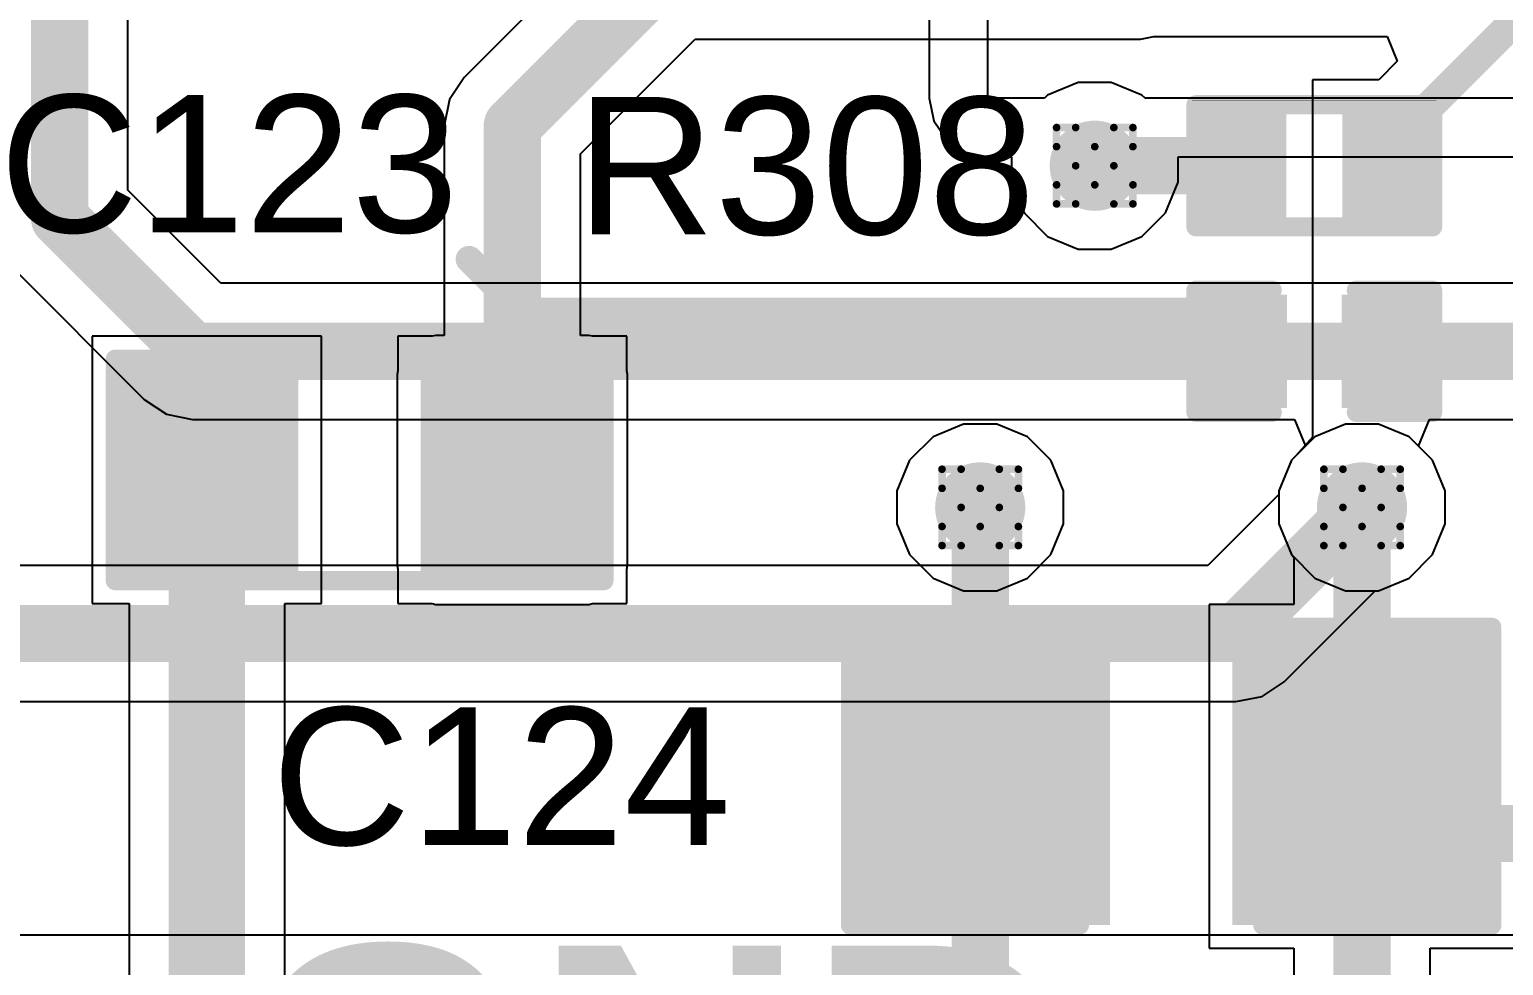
# Model space of a CAD drawing. Header units: inches. Extents: x -11 to 5379, y 0 to 5429.
# Drawn here: x 300.35 to 310.16, y 15.5 to 21.72 of the extents above; entities that cross this region are included whole.
import ezdxf

# ---------------------------------------------------------------- set-up
doc = ezdxf.new("R2010")
doc.units = ezdxf.units.IN
for name, color, linetype in [('Bottom Layer', 5, 'Continuous'), ('Drill Drawing', 1, 'Continuous'), ('GND', 16, 'Continuous'), ('PWR', 76, 'Continuous'), ('Top Layer', 1, 'Continuous'), ('Top Overlay', 2, 'Continuous'), ('Top Paste', 8, 'Continuous'), ('Top Solder', 216, 'Continuous'), ('Via Holes', 16, 'Continuous')]:
    doc.layers.add(name, color=color, linetype=linetype)
doc.styles.add('Arial', font='', dxfattribs={"height": 0.2})
doc.styles.add('Arial_Bold', font='', dxfattribs={"height": 0.2})
doc.styles.get('Arial').set_extended_font_data('Arial')
doc.styles.get('Arial_Bold').set_extended_font_data('Arial', bold=True)

# ---------------------------------------------------------------- blocks, each defined once
blk = doc.blocks.new('R___0402_211')
at = {"layer": 'Top Layer'}
for points in [[(-0.6985, -0.3175), (-0.6985, 0.3175), (-0.2413, 0.3175), (-0.2413, -0.3175)], [(0.2413, -0.3175), (0.2413, 0.3175), (0.6985, 0.3175), (0.6985, -0.3175)]]:
    blk.add_hatch(color=1, dxfattribs=at).paths.add_polyline_path(points)
at = {"layer": 'Top Paste'}
for points in [[(-0.6985, -0.3175), (-0.6985, 0.3175), (-0.2413, 0.3175), (-0.2413, -0.3175)], [(0.2413, -0.3175), (0.2413, 0.3175), (0.6985, 0.3175), (0.6985, -0.3175)]]:
    blk.add_hatch(color=8, dxfattribs=at).paths.add_polyline_path(points)
at = {"layer": 'Top Solder'}
for points in [[(-0.7535, -0.3725), (-0.7535, 0.3725), (-0.1863, 0.3725), (-0.1863, -0.3725)], [(0.1863, -0.3725), (0.1863, 0.3725), (0.7535, 0.3725), (0.7535, -0.3725)]]:
    blk.add_hatch(color=216, dxfattribs=at).paths.add_polyline_path(points)
at = {"layer": 'Top Overlay'}
for points in [[(-0.7874, 0.4064, 0.127, 0.127, 0), (-0.7874, -0.4064, 0.127, 0.127, 0)], [(0.7874, 0.4064, 0.127, 0.127, 0), (-0.7874, 0.4064, 0.127, 0.127, 0)], [(0.7874, 0.4064, 0.127, 0.127, 0), (0.7874, -0.4064, 0.127, 0.127, 0)], [(0.7874, -0.4064, 0.127, 0.127, 0), (-0.7874, -0.4064, 0.127, 0.127, 0)], [(0.8128, -0.4318, 0.00323, 0.00323, 0), (-0.8128, -0.4318, 0.00323, 0.00323, 0)]]:
    blk.add_lwpolyline(points, format="xyseb", dxfattribs=at)
for points in [[(-0.8191, 0.4064, 0.0635, 0.0635, 1), (-0.7556, 0.4064, 0.0635, 0.0635, 1)], [(-0.8191, 0.4064, 0.0635, 0.0635, 1), (-0.7556, 0.4064, 0.0635, 0.0635, 1)], [(0.7556, 0.4064, 0.0635, 0.0635, 1), (0.8191, 0.4064, 0.0635, 0.0635, 1)], [(0.7556, 0.4064, 0.0635, 0.0635, 1), (0.8191, 0.4064, 0.0635, 0.0635, 1)], [(-0.8191, -0.4064, 0.0635, 0.0635, 1), (-0.7556, -0.4064, 0.0635, 0.0635, 1)], [(-0.8191, -0.4064, 0.0635, 0.0635, 1), (-0.7556, -0.4064, 0.0635, 0.0635, 1)], [(0.7556, -0.4064, 0.0635, 0.0635, 1), (0.8191, -0.4064, 0.0635, 0.0635, 1)], [(0.7556, -0.4064, 0.0635, 0.0635, 1), (0.8191, -0.4064, 0.0635, 0.0635, 1)], [(-0.8136, -0.4318, 0.00161, 0.00161, 1), (-0.812, -0.4318, 0.00161, 0.00161, 1)], [(0.812, -0.4318, 0.00161, 0.00161, 1), (0.8136, -0.4318, 0.00161, 0.00161, 1)]]:
    blk.add_lwpolyline(points, format="xyseb", close=True, dxfattribs=at)
blk = doc.blocks.new('R___0805_218')
at = {"layer": 'Top Layer'}
for points in [[(-1.524, 0.635), (-0.508, 0.635), (-0.508, -0.635), (-1.524, -0.635)], [(0.508, 0.635), (1.524, 0.635), (1.524, -0.635), (0.508, -0.635)]]:
    blk.add_hatch(color=1, dxfattribs=at).paths.add_polyline_path(points)
at = {"layer": 'Top Paste'}
for points in [[(-1.524, 0.635), (-0.508, 0.635), (-0.508, -0.635), (-1.524, -0.635)], [(0.508, 0.635), (1.524, 0.635), (1.524, -0.635), (0.508, -0.635)]]:
    blk.add_hatch(color=8, dxfattribs=at).paths.add_polyline_path(points)
at = {"layer": 'Top Solder'}
for points in [[(-1.6256, 0.7366), (-0.4064, 0.7366), (-0.4064, -0.7366), (-1.6256, -0.7366)], [(0.4064, 0.7366), (1.6256, 0.7366), (1.6256, -0.7366), (0.4064, -0.7366)]]:
    blk.add_hatch(color=216, dxfattribs=at).paths.add_polyline_path(points)
at = {"layer": 'Top Overlay'}
for points in [[(1.6256, 0.7366, 0.127, 0.127, 0), (-1.6256, 0.7366, 0.127, 0.127, 0)], [(-1.6256, 0.7366, 0.127, 0.127, 0), (-1.6256, -0.7366, 0.127, 0.127, 0)], [(1.6256, 0.7366, 0.127, 0.127, 0), (1.6256, -0.7366, 0.127, 0.127, 0)], [(1.6256, -0.7366, 0.127, 0.127, 0), (-1.6256, -0.7366, 0.127, 0.127, 0)]]:
    blk.add_lwpolyline(points, format="xyseb", dxfattribs=at)
for points in [[(-1.65735, 0.7366, 0.0635, 0.0635, 1), (-1.59385, 0.7366, 0.0635, 0.0635, 1)], [(-1.65735, 0.7366, 0.0635, 0.0635, 1), (-1.59385, 0.7366, 0.0635, 0.0635, 1)], [(1.59385, 0.7366, 0.0635, 0.0635, 1), (1.65735, 0.7366, 0.0635, 0.0635, 1)], [(1.59385, 0.7366, 0.0635, 0.0635, 1), (1.65735, 0.7366, 0.0635, 0.0635, 1)], [(-1.65735, -0.7366, 0.0635, 0.0635, 1), (-1.59385, -0.7366, 0.0635, 0.0635, 1)], [(-1.65735, -0.7366, 0.0635, 0.0635, 1), (-1.59385, -0.7366, 0.0635, 0.0635, 1)], [(1.59385, -0.7366, 0.0635, 0.0635, 1), (1.65735, -0.7366, 0.0635, 0.0635, 1)], [(1.59385, -0.7366, 0.0635, 0.0635, 1), (1.65735, -0.7366, 0.0635, 0.0635, 1)]]:
    blk.add_lwpolyline(points, format="xyseb", close=True, dxfattribs=at)
blk = doc.blocks.new('C___1206_611')
at = {"layer": 'Top Layer'}
for points in [[(-2.032, 0.889), (-0.508, 0.889), (-0.508, -0.889), (-2.032, -0.889)], [(0.508, 0.889), (2.032, 0.889), (2.032, -0.889), (0.508, -0.889)]]:
    blk.add_hatch(color=1, dxfattribs=at).paths.add_polyline_path(points)
at = {"layer": 'Top Paste'}
for points in [[(-2.032, 0.889), (-0.508, 0.889), (-0.508, -0.889), (-2.032, -0.889)], [(0.508, 0.889), (2.032, 0.889), (2.032, -0.889), (0.508, -0.889)]]:
    blk.add_hatch(color=8, dxfattribs=at).paths.add_polyline_path(points)
at = {"layer": 'Top Solder'}
for points in [[(-2.1336, 0.9906), (-0.4064, 0.9906), (-0.4064, -0.9906), (-2.1336, -0.9906)], [(0.4064, 0.9906), (2.1336, 0.9906), (2.1336, -0.9906), (0.4064, -0.9906)]]:
    blk.add_hatch(color=216, dxfattribs=at).paths.add_polyline_path(points)
at = {"layer": 'Top Overlay'}
for points in [[(-2.1336, 0.9906, 0.127, 0.127, 0), (-2.1336, -0.9906, 0.127, 0.127, 0)], [(-0.6096, 0.9906, 0.127, 0.127, 0), (-2.1336, 0.9906, 0.127, 0.127, 0)], [(2.1336, 0.9906, 0.127, 0.127, 0), (0.6096, 0.9906, 0.127, 0.127, 0)], [(2.1336, 0.9906, 0.127, 0.127, 0), (2.1336, -0.9906, 0.127, 0.127, 0)], [(-0.6096, -0.9906, 0.127, 0.127, 0), (-2.1336, -0.9906, 0.127, 0.127, 0)], [(2.1336, -0.9906, 0.127, 0.127, 0), (0.6096, -0.9906, 0.127, 0.127, 0)]]:
    blk.add_lwpolyline(points, format="xyseb", dxfattribs=at)
for points in [[(-2.16535, 0.9906, 0.0635, 0.0635, 1), (-2.10185, 0.9906, 0.0635, 0.0635, 1)], [(-2.16535, 0.9906, 0.0635, 0.0635, 1), (-2.10185, 0.9906, 0.0635, 0.0635, 1)], [(-0.64135, 0.9906, 0.0635, 0.0635, 1), (-0.57785, 0.9906, 0.0635, 0.0635, 1)], [(0.57785, 0.9906, 0.0635, 0.0635, 1), (0.64135, 0.9906, 0.0635, 0.0635, 1)], [(2.10185, 0.9906, 0.0635, 0.0635, 1), (2.16535, 0.9906, 0.0635, 0.0635, 1)], [(2.10185, 0.9906, 0.0635, 0.0635, 1), (2.16535, 0.9906, 0.0635, 0.0635, 1)], [(-2.16535, -0.9906, 0.0635, 0.0635, 1), (-2.10185, -0.9906, 0.0635, 0.0635, 1)], [(-2.16535, -0.9906, 0.0635, 0.0635, 1), (-2.10185, -0.9906, 0.0635, 0.0635, 1)], [(-0.64135, -0.9906, 0.0635, 0.0635, 1), (-0.57785, -0.9906, 0.0635, 0.0635, 1)], [(0.57785, -0.9906, 0.0635, 0.0635, 1), (0.64135, -0.9906, 0.0635, 0.0635, 1)], [(2.10185, -0.9906, 0.0635, 0.0635, 1), (2.16535, -0.9906, 0.0635, 0.0635, 1)], [(2.10185, -0.9906, 0.0635, 0.0635, 1), (2.16535, -0.9906, 0.0635, 0.0635, 1)]]:
    blk.add_lwpolyline(points, format="xyseb", close=True, dxfattribs=at)
blk = doc.blocks.new('C___0402_612')
at = {"layer": 'Top Layer'}
for points in [[(-0.6985, -0.3175), (-0.6985, 0.3175), (-0.2413, 0.3175), (-0.2413, -0.3175)], [(0.2413, -0.3175), (0.2413, 0.3175), (0.6985, 0.3175), (0.6985, -0.3175)]]:
    blk.add_hatch(color=1, dxfattribs=at).paths.add_polyline_path(points)
at = {"layer": 'Top Paste'}
for points in [[(-0.6985, -0.3175), (-0.6985, 0.3175), (-0.2413, 0.3175), (-0.2413, -0.3175)], [(0.2413, -0.3175), (0.2413, 0.3175), (0.6985, 0.3175), (0.6985, -0.3175)]]:
    blk.add_hatch(color=8, dxfattribs=at).paths.add_polyline_path(points)
at = {"layer": 'Top Solder'}
for points in [[(-0.7585, -0.3775), (-0.7585, 0.3775), (-0.1813, 0.3775), (-0.1813, -0.3775)], [(0.1813, -0.3775), (0.1813, 0.3775), (0.7585, 0.3775), (0.7585, -0.3775)]]:
    blk.add_hatch(color=216, dxfattribs=at).paths.add_polyline_path(points)
at = {"layer": 'Top Overlay'}
for points in [[(-0.7874, 0.4064, 0.127, 0.127, 0), (-0.7874, -0.4064, 0.127, 0.127, 0)], [(-0.2794, 0.4064, 0.127, 0.127, 0), (-0.7874, 0.4064, 0.127, 0.127, 0)], [(0.7874, 0.4064, 0.127, 0.127, 0), (0.2794, 0.4064, 0.127, 0.127, 0)], [(0.7874, 0.4064, 0.127, 0.127, 0), (0.7874, -0.4064, 0.127, 0.127, 0)], [(-0.2794, -0.4064, 0.127, 0.127, 0), (-0.7874, -0.4064, 0.127, 0.127, 0)], [(0.7874, -0.4064, 0.127, 0.127, 0), (0.2794, -0.4064, 0.127, 0.127, 0)]]:
    blk.add_lwpolyline(points, format="xyseb", dxfattribs=at)
for points in [[(-0.8191, 0.4064, 0.0635, 0.0635, 1), (-0.7556, 0.4064, 0.0635, 0.0635, 1)], [(-0.8191, 0.4064, 0.0635, 0.0635, 1), (-0.7556, 0.4064, 0.0635, 0.0635, 1)], [(-0.3111, 0.4064, 0.0635, 0.0635, 1), (-0.2477, 0.4064, 0.0635, 0.0635, 1)], [(0.2477, 0.4064, 0.0635, 0.0635, 1), (0.3111, 0.4064, 0.0635, 0.0635, 1)], [(0.7556, 0.4064, 0.0635, 0.0635, 1), (0.8191, 0.4064, 0.0635, 0.0635, 1)], [(0.7556, 0.4064, 0.0635, 0.0635, 1), (0.8191, 0.4064, 0.0635, 0.0635, 1)], [(-0.8191, -0.4064, 0.0635, 0.0635, 1), (-0.7556, -0.4064, 0.0635, 0.0635, 1)], [(-0.8191, -0.4064, 0.0635, 0.0635, 1), (-0.7556, -0.4064, 0.0635, 0.0635, 1)], [(-0.3111, -0.4064, 0.0635, 0.0635, 1), (-0.2477, -0.4064, 0.0635, 0.0635, 1)], [(0.2477, -0.4064, 0.0635, 0.0635, 1), (0.3111, -0.4064, 0.0635, 0.0635, 1)], [(0.7556, -0.4064, 0.0635, 0.0635, 1), (0.8191, -0.4064, 0.0635, 0.0635, 1)], [(0.7556, -0.4064, 0.0635, 0.0635, 1), (0.8191, -0.4064, 0.0635, 0.0635, 1)]]:
    blk.add_lwpolyline(points, format="xyseb", close=True, dxfattribs=at)

msp = doc.modelspace()

# ---------------------------------------------------------------- hatches: boundary and pattern name
at = {"layer": 'Bottom Layer'}
h = msp.add_hatch(color=5, dxfattribs=at)
edge = h.paths.add_edge_path()
edge.add_arc((307.4388, 20.8144), 0.3, 0, 360)
h = msp.add_hatch(color=5, dxfattribs=at)
edge = h.paths.add_edge_path()
edge.add_arc((306.6768, 18.542), 0.3, 0, 360)
h = msp.add_hatch(color=5, dxfattribs=at)
edge = h.paths.add_edge_path()
edge.add_arc((309.2168, 18.542), 0.3, 0, 360)
at = {"layer": 'GND'}
h = msp.add_hatch(color=16, dxfattribs=at)
edge = h.paths.add_edge_path()
edge.add_arc((307.4388, 20.8144), 0.3, 0, 360)
h = msp.add_hatch(color=16, dxfattribs=at)
edge = h.paths.add_edge_path()
edge.add_arc((306.6768, 18.542), 0.3, 0, 360)
h = msp.add_hatch(color=16, dxfattribs=at)
edge = h.paths.add_edge_path()
edge.add_arc((309.2168, 18.542), 0.3, 0, 360)
at = {"layer": 'PWR'}
h = msp.add_hatch(color=76, dxfattribs=at)
edge = h.paths.add_edge_path()
edge.add_arc((307.4388, 20.8144), 0.3, 0, 360)
h = msp.add_hatch(color=76, dxfattribs=at)
edge = h.paths.add_edge_path()
edge.add_arc((306.6768, 18.542), 0.3, 0, 360)
h = msp.add_hatch(color=76, dxfattribs=at)
edge = h.paths.add_edge_path()
edge.add_arc((309.2168, 18.542), 0.3, 0, 360)
at = {"layer": 'Top Layer'}
h = msp.add_hatch(color=1, dxfattribs=at)
edge = h.paths.add_edge_path()
edge.add_arc((307.4388, 20.8144), 0.3, 0, 360)
msp.add_hatch(color=1, dxfattribs=at).paths.add_polyline_path([(303.0562, 18.1563), (304.0722, 18.1563), (304.0722, 19.4263), (303.0562, 19.4263)])
h = msp.add_hatch(color=1, dxfattribs=at)
edge = h.paths.add_edge_path()
edge.add_arc((306.6768, 18.542), 0.3, 0, 360)
h = msp.add_hatch(color=1, dxfattribs=at)
edge = h.paths.add_edge_path()
edge.add_arc((309.2168, 18.542), 0.3, 0, 360)
at = {"layer": 'Via Holes'}
h = msp.add_hatch(color=7, dxfattribs=at)
edge = h.paths.add_edge_path()
edge.add_arc((307.4388, 20.8144), 0.15, 0, 360)
h = msp.add_hatch(color=7, dxfattribs=at)
edge = h.paths.add_edge_path()
edge.add_arc((306.6768, 18.542), 0.15, 0, 360)
h = msp.add_hatch(color=7, dxfattribs=at)
edge = h.paths.add_edge_path()
edge.add_arc((309.2168, 18.542), 0.15, 0, 360)

# ---------------------------------------------------------------- linework, layer by layer
at = {"layer": 'Bottom Layer'}
for p, q in [((301.0059, 20.6518), (301.0059, 28.204)), ((301.6241, 20.0336), (301.0059, 20.6518)), ((300.2323, 20.1436), (301.1159, 19.26)), ((314.3082, 20.0336), (301.6241, 20.0336)), ((301.1159, 19.26), (301.2629, 19.1617)), ((301.2629, 19.1617), (301.4364, 19.1272)), ((301.4364, 19.1272), (301.4364, 19.1272)), ((301.4364, 19.1272), (308.7671, 19.1272)), ((308.7671, 19.1272), (308.8407, 18.9494)), ((309.5928, 18.9494), (309.6664, 19.1272)), ((309.6664, 19.1272), (314.3082, 19.1272)), ((308.8407, 18.9494), (308.7471, 18.8558)), ((309.6864, 18.8558), (309.5928, 18.9494)), ((308.7471, 18.8558), (308.6628, 18.6522)), ((309.7708, 18.6522), (309.6864, 18.8558)), ((308.6628, 18.6522), (308.6628, 18.6289)), ((309.7708, 18.4318), (309.7708, 18.6522)), ((308.6628, 18.6289), (308.1905, 18.1567)), ((309.6864, 18.2282), (309.7708, 18.4318)), ((308.1905, 18.1567), (299.9172, 18.1567)), ((309.5306, 18.0723), (309.6864, 18.2282)), ((309.327, 17.988), (309.5306, 18.0723)), ((308.6987, 17.383), (309.3037, 17.988)), ((309.3037, 17.988), (309.327, 17.988)), ((308.5517, 17.2847), (308.6987, 17.383)), ((308.3782, 17.2502), (308.5517, 17.2847)), ((299.7295, 17.2502), (308.3782, 17.2502)), ((328.755, 15.6969), (231.9817, 15.6969))]:
    msp.add_line(p, q, dxfattribs=at)
for points in [[(300.5527, 20.4641, 0.381, 0.381, 0), (300.5527, 28.3917, 0.381, 0.381, 0)], [(300.5527, 20.4641, 0.381, 0.381, 0), (301.4364, 19.5804, 0.381, 0.381, 0)], [(301.4364, 19.5804, 0.381, 0.381, 0), (314.6384, 19.5804, 0.381, 0.381, 0)], [(308.3782, 17.7035, 0.381, 0.381, 0), (309.2168, 18.542, 0.381, 0.381, 0)], [(299.7295, 17.7035, 0.381, 0.381, 0), (308.3782, 17.7035, 0.381, 0.381, 0)]]:
    msp.add_lwpolyline(points, format="xyseb", dxfattribs=at)
for points in [[(300.4575, 20.4641, 0.1905, 0.1905, 1), (300.648, 20.4641, 0.1905, 0.1905, 1)], [(300.4575, 20.4641, 0.1905, 0.1905, 1), (300.648, 20.4641, 0.1905, 0.1905, 1)], [(301.3411, 19.5804, 0.1905, 0.1905, 1), (301.5316, 19.5804, 0.1905, 0.1905, 1)], [(301.3411, 19.5804, 0.1905, 0.1905, 1), (301.5316, 19.5804, 0.1905, 0.1905, 1)], [(309.1215, 18.542, 0.1905, 0.1905, 1), (309.312, 18.542, 0.1905, 0.1905, 1)], [(308.283, 17.7035, 0.1905, 0.1905, 1), (308.4735, 17.7035, 0.1905, 0.1905, 1)], [(308.283, 17.7035, 0.1905, 0.1905, 1), (308.4735, 17.7035, 0.1905, 0.1905, 1)]]:
    msp.add_lwpolyline(points, format="xyseb", close=True, dxfattribs=at)
at = {"layer": 'Drill Drawing'}
for points in [[(307.1848, 20.9414, 0.0508, 0.0508, 0), (307.1848, 21.0684, 0.0508, 0.0508, 0)], [(307.1848, 21.0684, 0.0508, 0.0508, 0), (307.3118, 21.0684, 0.0508, 0.0508, 0)], [(307.3118, 21.0684, 0.0508, 0.0508, 0), (307.4388, 20.9414, 0.0508, 0.0508, 0)], [(307.4388, 20.9414, 0.0508, 0.0508, 0), (307.5658, 21.0684, 0.0508, 0.0508, 0)], [(307.5658, 21.0684, 0.0508, 0.0508, 0), (307.6928, 21.0684, 0.0508, 0.0508, 0)], [(307.6928, 20.9414, 0.0508, 0.0508, 0), (307.6928, 21.0684, 0.0508, 0.0508, 0)], [(307.1848, 20.9414, 0.0508, 0.0508, 0), (307.3118, 20.8144, 0.0508, 0.0508, 0)], [(307.5658, 20.8144, 0.0508, 0.0508, 0), (307.6928, 20.9414, 0.0508, 0.0508, 0)], [(307.1848, 20.6874, 0.0508, 0.0508, 0), (307.3118, 20.8144, 0.0508, 0.0508, 0)], [(307.5658, 20.8144, 0.0508, 0.0508, 0), (307.6928, 20.6874, 0.0508, 0.0508, 0)], [(307.1848, 20.5604, 0.0508, 0.0508, 0), (307.1848, 20.6874, 0.0508, 0.0508, 0)], [(307.3118, 20.5604, 0.0508, 0.0508, 0), (307.4388, 20.6874, 0.0508, 0.0508, 0)], [(307.4388, 20.6874, 0.0508, 0.0508, 0), (307.5658, 20.5604, 0.0508, 0.0508, 0)], [(307.6928, 20.5604, 0.0508, 0.0508, 0), (307.6928, 20.6874, 0.0508, 0.0508, 0)], [(307.1848, 20.5604, 0.0508, 0.0508, 0), (307.3118, 20.5604, 0.0508, 0.0508, 0)], [(307.5658, 20.5604, 0.0508, 0.0508, 0), (307.6928, 20.5604, 0.0508, 0.0508, 0)], [(306.4228, 18.669, 0.0508, 0.0508, 0), (306.4228, 18.796, 0.0508, 0.0508, 0)], [(306.4228, 18.796, 0.0508, 0.0508, 0), (306.5498, 18.796, 0.0508, 0.0508, 0)], [(306.5498, 18.796, 0.0508, 0.0508, 0), (306.6768, 18.669, 0.0508, 0.0508, 0)], [(306.6768, 18.669, 0.0508, 0.0508, 0), (306.8038, 18.796, 0.0508, 0.0508, 0)], [(306.8038, 18.796, 0.0508, 0.0508, 0), (306.9308, 18.796, 0.0508, 0.0508, 0)], [(306.9308, 18.669, 0.0508, 0.0508, 0), (306.9308, 18.796, 0.0508, 0.0508, 0)], [(308.9628, 18.669, 0.0508, 0.0508, 0), (308.9628, 18.796, 0.0508, 0.0508, 0)], [(308.9628, 18.796, 0.0508, 0.0508, 0), (309.0898, 18.796, 0.0508, 0.0508, 0)], [(309.0898, 18.796, 0.0508, 0.0508, 0), (309.2168, 18.669, 0.0508, 0.0508, 0)], [(309.2168, 18.669, 0.0508, 0.0508, 0), (309.3438, 18.796, 0.0508, 0.0508, 0)], [(309.3438, 18.796, 0.0508, 0.0508, 0), (309.4708, 18.796, 0.0508, 0.0508, 0)], [(309.4708, 18.669, 0.0508, 0.0508, 0), (309.4708, 18.796, 0.0508, 0.0508, 0)], [(306.4228, 18.669, 0.0508, 0.0508, 0), (306.5498, 18.542, 0.0508, 0.0508, 0)], [(306.8038, 18.542, 0.0508, 0.0508, 0), (306.9308, 18.669, 0.0508, 0.0508, 0)], [(308.9628, 18.669, 0.0508, 0.0508, 0), (309.0898, 18.542, 0.0508, 0.0508, 0)], [(309.3438, 18.542, 0.0508, 0.0508, 0), (309.4708, 18.669, 0.0508, 0.0508, 0)], [(306.4228, 18.415, 0.0508, 0.0508, 0), (306.5498, 18.542, 0.0508, 0.0508, 0)], [(306.8038, 18.542, 0.0508, 0.0508, 0), (306.9308, 18.415, 0.0508, 0.0508, 0)], [(308.9628, 18.415, 0.0508, 0.0508, 0), (309.0898, 18.542, 0.0508, 0.0508, 0)], [(309.3438, 18.542, 0.0508, 0.0508, 0), (309.4708, 18.415, 0.0508, 0.0508, 0)], [(306.4228, 18.288, 0.0508, 0.0508, 0), (306.4228, 18.415, 0.0508, 0.0508, 0)], [(306.5498, 18.288, 0.0508, 0.0508, 0), (306.6768, 18.415, 0.0508, 0.0508, 0)], [(306.6768, 18.415, 0.0508, 0.0508, 0), (306.8038, 18.288, 0.0508, 0.0508, 0)], [(306.9308, 18.288, 0.0508, 0.0508, 0), (306.9308, 18.415, 0.0508, 0.0508, 0)], [(308.9628, 18.288, 0.0508, 0.0508, 0), (308.9628, 18.415, 0.0508, 0.0508, 0)], [(309.0898, 18.288, 0.0508, 0.0508, 0), (309.2168, 18.415, 0.0508, 0.0508, 0)], [(309.2168, 18.415, 0.0508, 0.0508, 0), (309.3438, 18.288, 0.0508, 0.0508, 0)], [(309.4708, 18.288, 0.0508, 0.0508, 0), (309.4708, 18.415, 0.0508, 0.0508, 0)], [(306.4228, 18.288, 0.0508, 0.0508, 0), (306.5498, 18.288, 0.0508, 0.0508, 0)], [(306.8038, 18.288, 0.0508, 0.0508, 0), (306.9308, 18.288, 0.0508, 0.0508, 0)], [(308.9628, 18.288, 0.0508, 0.0508, 0), (309.0898, 18.288, 0.0508, 0.0508, 0)], [(309.3438, 18.288, 0.0508, 0.0508, 0), (309.4708, 18.288, 0.0508, 0.0508, 0)]]:
    msp.add_lwpolyline(points, format="xyseb", dxfattribs=at)
for points in [[(307.1721, 21.0684, 0.0254, 0.0254, 1), (307.1975, 21.0684, 0.0254, 0.0254, 1)], [(307.1721, 21.0684, 0.0254, 0.0254, 1), (307.1975, 21.0684, 0.0254, 0.0254, 1)], [(307.2991, 21.0684, 0.0254, 0.0254, 1), (307.3245, 21.0684, 0.0254, 0.0254, 1)], [(307.2991, 21.0684, 0.0254, 0.0254, 1), (307.3245, 21.0684, 0.0254, 0.0254, 1)], [(307.5531, 21.0684, 0.0254, 0.0254, 1), (307.5785, 21.0684, 0.0254, 0.0254, 1)], [(307.5531, 21.0684, 0.0254, 0.0254, 1), (307.5785, 21.0684, 0.0254, 0.0254, 1)], [(307.6801, 21.0684, 0.0254, 0.0254, 1), (307.7055, 21.0684, 0.0254, 0.0254, 1)], [(307.6801, 21.0684, 0.0254, 0.0254, 1), (307.7055, 21.0684, 0.0254, 0.0254, 1)], [(307.1721, 20.9414, 0.0254, 0.0254, 1), (307.1975, 20.9414, 0.0254, 0.0254, 1)], [(307.1721, 20.9414, 0.0254, 0.0254, 1), (307.1975, 20.9414, 0.0254, 0.0254, 1)], [(307.4261, 20.9414, 0.0254, 0.0254, 1), (307.4515, 20.9414, 0.0254, 0.0254, 1)], [(307.4261, 20.9414, 0.0254, 0.0254, 1), (307.4515, 20.9414, 0.0254, 0.0254, 1)], [(307.6801, 20.9414, 0.0254, 0.0254, 1), (307.7055, 20.9414, 0.0254, 0.0254, 1)], [(307.6801, 20.9414, 0.0254, 0.0254, 1), (307.7055, 20.9414, 0.0254, 0.0254, 1)], [(307.2991, 20.8144, 0.0254, 0.0254, 1), (307.3245, 20.8144, 0.0254, 0.0254, 1)], [(307.2991, 20.8144, 0.0254, 0.0254, 1), (307.3245, 20.8144, 0.0254, 0.0254, 1)], [(307.5531, 20.8144, 0.0254, 0.0254, 1), (307.5785, 20.8144, 0.0254, 0.0254, 1)], [(307.5531, 20.8144, 0.0254, 0.0254, 1), (307.5785, 20.8144, 0.0254, 0.0254, 1)], [(307.1721, 20.6874, 0.0254, 0.0254, 1), (307.1975, 20.6874, 0.0254, 0.0254, 1)], [(307.1721, 20.6874, 0.0254, 0.0254, 1), (307.1975, 20.6874, 0.0254, 0.0254, 1)], [(307.4261, 20.6874, 0.0254, 0.0254, 1), (307.4515, 20.6874, 0.0254, 0.0254, 1)], [(307.4261, 20.6874, 0.0254, 0.0254, 1), (307.4515, 20.6874, 0.0254, 0.0254, 1)], [(307.6801, 20.6874, 0.0254, 0.0254, 1), (307.7055, 20.6874, 0.0254, 0.0254, 1)], [(307.6801, 20.6874, 0.0254, 0.0254, 1), (307.7055, 20.6874, 0.0254, 0.0254, 1)], [(307.1721, 20.5604, 0.0254, 0.0254, 1), (307.1975, 20.5604, 0.0254, 0.0254, 1)], [(307.1721, 20.5604, 0.0254, 0.0254, 1), (307.1975, 20.5604, 0.0254, 0.0254, 1)], [(307.2991, 20.5604, 0.0254, 0.0254, 1), (307.3245, 20.5604, 0.0254, 0.0254, 1)], [(307.2991, 20.5604, 0.0254, 0.0254, 1), (307.3245, 20.5604, 0.0254, 0.0254, 1)], [(307.5531, 20.5604, 0.0254, 0.0254, 1), (307.5785, 20.5604, 0.0254, 0.0254, 1)], [(307.5531, 20.5604, 0.0254, 0.0254, 1), (307.5785, 20.5604, 0.0254, 0.0254, 1)], [(307.6801, 20.5604, 0.0254, 0.0254, 1), (307.7055, 20.5604, 0.0254, 0.0254, 1)], [(307.6801, 20.5604, 0.0254, 0.0254, 1), (307.7055, 20.5604, 0.0254, 0.0254, 1)], [(306.4101, 18.796, 0.0254, 0.0254, 1), (306.4355, 18.796, 0.0254, 0.0254, 1)], [(306.4101, 18.796, 0.0254, 0.0254, 1), (306.4355, 18.796, 0.0254, 0.0254, 1)], [(306.5371, 18.796, 0.0254, 0.0254, 1), (306.5625, 18.796, 0.0254, 0.0254, 1)], [(306.5371, 18.796, 0.0254, 0.0254, 1), (306.5625, 18.796, 0.0254, 0.0254, 1)], [(306.7911, 18.796, 0.0254, 0.0254, 1), (306.8165, 18.796, 0.0254, 0.0254, 1)], [(306.7911, 18.796, 0.0254, 0.0254, 1), (306.8165, 18.796, 0.0254, 0.0254, 1)], [(306.9181, 18.796, 0.0254, 0.0254, 1), (306.9435, 18.796, 0.0254, 0.0254, 1)], [(306.9181, 18.796, 0.0254, 0.0254, 1), (306.9435, 18.796, 0.0254, 0.0254, 1)], [(308.9501, 18.796, 0.0254, 0.0254, 1), (308.9755, 18.796, 0.0254, 0.0254, 1)], [(308.9501, 18.796, 0.0254, 0.0254, 1), (308.9755, 18.796, 0.0254, 0.0254, 1)], [(309.0771, 18.796, 0.0254, 0.0254, 1), (309.1025, 18.796, 0.0254, 0.0254, 1)], [(309.0771, 18.796, 0.0254, 0.0254, 1), (309.1025, 18.796, 0.0254, 0.0254, 1)], [(309.3311, 18.796, 0.0254, 0.0254, 1), (309.3565, 18.796, 0.0254, 0.0254, 1)], [(309.3311, 18.796, 0.0254, 0.0254, 1), (309.3565, 18.796, 0.0254, 0.0254, 1)], [(309.4581, 18.796, 0.0254, 0.0254, 1), (309.4835, 18.796, 0.0254, 0.0254, 1)], [(309.4581, 18.796, 0.0254, 0.0254, 1), (309.4835, 18.796, 0.0254, 0.0254, 1)], [(306.4101, 18.669, 0.0254, 0.0254, 1), (306.4355, 18.669, 0.0254, 0.0254, 1)], [(306.4101, 18.669, 0.0254, 0.0254, 1), (306.4355, 18.669, 0.0254, 0.0254, 1)], [(306.6641, 18.669, 0.0254, 0.0254, 1), (306.6895, 18.669, 0.0254, 0.0254, 1)], [(306.6641, 18.669, 0.0254, 0.0254, 1), (306.6895, 18.669, 0.0254, 0.0254, 1)], [(306.9181, 18.669, 0.0254, 0.0254, 1), (306.9435, 18.669, 0.0254, 0.0254, 1)], [(306.9181, 18.669, 0.0254, 0.0254, 1), (306.9435, 18.669, 0.0254, 0.0254, 1)], [(308.9501, 18.669, 0.0254, 0.0254, 1), (308.9755, 18.669, 0.0254, 0.0254, 1)], [(308.9501, 18.669, 0.0254, 0.0254, 1), (308.9755, 18.669, 0.0254, 0.0254, 1)], [(309.2041, 18.669, 0.0254, 0.0254, 1), (309.2295, 18.669, 0.0254, 0.0254, 1)], [(309.2041, 18.669, 0.0254, 0.0254, 1), (309.2295, 18.669, 0.0254, 0.0254, 1)], [(309.4581, 18.669, 0.0254, 0.0254, 1), (309.4835, 18.669, 0.0254, 0.0254, 1)], [(309.4581, 18.669, 0.0254, 0.0254, 1), (309.4835, 18.669, 0.0254, 0.0254, 1)], [(306.5371, 18.542, 0.0254, 0.0254, 1), (306.5625, 18.542, 0.0254, 0.0254, 1)], [(306.5371, 18.542, 0.0254, 0.0254, 1), (306.5625, 18.542, 0.0254, 0.0254, 1)], [(306.7911, 18.542, 0.0254, 0.0254, 1), (306.8165, 18.542, 0.0254, 0.0254, 1)], [(306.7911, 18.542, 0.0254, 0.0254, 1), (306.8165, 18.542, 0.0254, 0.0254, 1)], [(309.0771, 18.542, 0.0254, 0.0254, 1), (309.1025, 18.542, 0.0254, 0.0254, 1)], [(309.0771, 18.542, 0.0254, 0.0254, 1), (309.1025, 18.542, 0.0254, 0.0254, 1)], [(309.3311, 18.542, 0.0254, 0.0254, 1), (309.3565, 18.542, 0.0254, 0.0254, 1)], [(309.3311, 18.542, 0.0254, 0.0254, 1), (309.3565, 18.542, 0.0254, 0.0254, 1)], [(306.4101, 18.415, 0.0254, 0.0254, 1), (306.4355, 18.415, 0.0254, 0.0254, 1)], [(306.4101, 18.415, 0.0254, 0.0254, 1), (306.4355, 18.415, 0.0254, 0.0254, 1)], [(306.6641, 18.415, 0.0254, 0.0254, 1), (306.6895, 18.415, 0.0254, 0.0254, 1)], [(306.6641, 18.415, 0.0254, 0.0254, 1), (306.6895, 18.415, 0.0254, 0.0254, 1)], [(306.9181, 18.415, 0.0254, 0.0254, 1), (306.9435, 18.415, 0.0254, 0.0254, 1)], [(306.9181, 18.415, 0.0254, 0.0254, 1), (306.9435, 18.415, 0.0254, 0.0254, 1)], [(308.9501, 18.415, 0.0254, 0.0254, 1), (308.9755, 18.415, 0.0254, 0.0254, 1)], [(308.9501, 18.415, 0.0254, 0.0254, 1), (308.9755, 18.415, 0.0254, 0.0254, 1)], [(309.2041, 18.415, 0.0254, 0.0254, 1), (309.2295, 18.415, 0.0254, 0.0254, 1)], [(309.2041, 18.415, 0.0254, 0.0254, 1), (309.2295, 18.415, 0.0254, 0.0254, 1)], [(309.4581, 18.415, 0.0254, 0.0254, 1), (309.4835, 18.415, 0.0254, 0.0254, 1)], [(309.4581, 18.415, 0.0254, 0.0254, 1), (309.4835, 18.415, 0.0254, 0.0254, 1)], [(306.4101, 18.288, 0.0254, 0.0254, 1), (306.4355, 18.288, 0.0254, 0.0254, 1)], [(306.4101, 18.288, 0.0254, 0.0254, 1), (306.4355, 18.288, 0.0254, 0.0254, 1)], [(306.5371, 18.288, 0.0254, 0.0254, 1), (306.5625, 18.288, 0.0254, 0.0254, 1)], [(306.5371, 18.288, 0.0254, 0.0254, 1), (306.5625, 18.288, 0.0254, 0.0254, 1)], [(306.7911, 18.288, 0.0254, 0.0254, 1), (306.8165, 18.288, 0.0254, 0.0254, 1)], [(306.7911, 18.288, 0.0254, 0.0254, 1), (306.8165, 18.288, 0.0254, 0.0254, 1)], [(306.9181, 18.288, 0.0254, 0.0254, 1), (306.9435, 18.288, 0.0254, 0.0254, 1)], [(306.9181, 18.288, 0.0254, 0.0254, 1), (306.9435, 18.288, 0.0254, 0.0254, 1)], [(308.9501, 18.288, 0.0254, 0.0254, 1), (308.9755, 18.288, 0.0254, 0.0254, 1)], [(308.9501, 18.288, 0.0254, 0.0254, 1), (308.9755, 18.288, 0.0254, 0.0254, 1)], [(309.0771, 18.288, 0.0254, 0.0254, 1), (309.1025, 18.288, 0.0254, 0.0254, 1)], [(309.0771, 18.288, 0.0254, 0.0254, 1), (309.1025, 18.288, 0.0254, 0.0254, 1)], [(309.3311, 18.288, 0.0254, 0.0254, 1), (309.3565, 18.288, 0.0254, 0.0254, 1)], [(309.3311, 18.288, 0.0254, 0.0254, 1), (309.3565, 18.288, 0.0254, 0.0254, 1)], [(309.4581, 18.288, 0.0254, 0.0254, 1), (309.4835, 18.288, 0.0254, 0.0254, 1)], [(309.4581, 18.288, 0.0254, 0.0254, 1), (309.4835, 18.288, 0.0254, 0.0254, 1)]]:
    msp.add_lwpolyline(points, format="xyseb", close=True, dxfattribs=at)
at = {"layer": 'GND'}
for p, q in [((309.1066, 19.096), (308.9029, 19.0117)), ((309.327, 19.096), (309.1066, 19.096)), ((309.5306, 19.0117), (309.327, 19.096)), ((308.9029, 19.0117), (308.7471, 18.8558)), ((309.6864, 18.8558), (309.5306, 19.0117)), ((308.7471, 18.8558), (308.6628, 18.6522)), ((309.7708, 18.6522), (309.6864, 18.8558)), ((308.6628, 18.6522), (308.6628, 18.4318)), ((309.7708, 18.4318), (309.7708, 18.6522)), ((308.6628, 18.4318), (308.7471, 18.2282)), ((309.6864, 18.2282), (309.7708, 18.4318)), ((308.7471, 18.2282), (308.9029, 18.0723)), ((309.5306, 18.0723), (309.6864, 18.2282)), ((308.9029, 18.0723), (309.1066, 17.988)), ((309.327, 17.988), (309.5306, 18.0723)), ((309.1066, 17.988), (309.327, 17.988))]:
    msp.add_line(p, q, dxfattribs=at)
at = {"layer": 'PWR'}
for p, q in [((306.7268, 21.2628), (306.7268, 38.4556)), ((306.3383, 38.0671), (306.3383, 21.2628)), ((307.1249, 21.284), (307.1037, 21.2628)), ((307.3286, 21.3684), (307.1249, 21.284)), ((307.549, 21.3684), (307.3286, 21.3684)), ((307.7526, 21.284), (307.549, 21.3684)), ((307.7738, 21.2628), (307.7526, 21.284)), ((306.3383, 21.2628), (306.3679, 21.1142)), ((307.1037, 21.2628), (306.7268, 21.2628)), ((311.9764, 21.2628), (307.7738, 21.2628)), ((306.3679, 21.1142), (306.4521, 20.9881)), ((306.4521, 20.9881), (306.5781, 20.9039)), ((306.5781, 20.9039), (306.7268, 20.8744)), ((306.7268, 20.8744), (306.8848, 20.8744)), ((306.8848, 20.8744), (306.8848, 20.7042)), ((307.9928, 20.7042), (307.9928, 20.8744)), ((307.9928, 20.8744), (311.7042, 20.8744)), ((306.8848, 20.7042), (306.9691, 20.5006)), ((307.9084, 20.5006), (307.9928, 20.7042)), ((306.9691, 20.5006), (307.1249, 20.3447)), ((307.7526, 20.3447), (307.9084, 20.5006)), ((307.1249, 20.3447), (307.3286, 20.2604)), ((307.549, 20.2604), (307.7526, 20.3447)), ((307.3286, 20.2604), (307.549, 20.2604)), ((306.5666, 19.096), (306.3629, 19.0117)), ((306.787, 19.096), (306.5666, 19.096)), ((306.9906, 19.0117), (306.787, 19.096)), ((309.1066, 19.096), (308.9029, 19.0117)), ((309.327, 19.096), (309.1066, 19.096)), ((309.5306, 19.0117), (309.327, 19.096)), ((306.3629, 19.0117), (306.2071, 18.8558)), ((307.1464, 18.8558), (306.9906, 19.0117)), ((308.9029, 19.0117), (308.7471, 18.8558)), ((309.6864, 18.8558), (309.5306, 19.0117)), ((306.2071, 18.8558), (306.1228, 18.6522)), ((307.2308, 18.6522), (307.1464, 18.8558)), ((308.7471, 18.8558), (308.6628, 18.6522)), ((309.7708, 18.6522), (309.6864, 18.8558)), ((306.1228, 18.6522), (306.1228, 18.4318)), ((307.2308, 18.4318), (307.2308, 18.6522)), ((308.6628, 18.6522), (308.6628, 18.4318)), ((309.7708, 18.4318), (309.7708, 18.6522)), ((306.1228, 18.4318), (306.2071, 18.2282)), ((307.1464, 18.2282), (307.2308, 18.4318)), ((308.6628, 18.4318), (308.7471, 18.2282)), ((309.6864, 18.2282), (309.7708, 18.4318)), ((306.2071, 18.2282), (306.3629, 18.0723)), ((306.9906, 18.0723), (307.1464, 18.2282)), ((308.7471, 18.2282), (308.9029, 18.0723)), ((309.5306, 18.0723), (309.6864, 18.2282)), ((306.3629, 18.0723), (306.5666, 17.988)), ((306.787, 17.988), (306.9906, 18.0723)), ((308.9029, 18.0723), (309.1066, 17.988)), ((309.327, 17.988), (309.5306, 18.0723)), ((306.5666, 17.988), (306.787, 17.988)), ((309.1066, 17.988), (309.327, 17.988))]:
    msp.add_line(p, q, dxfattribs=at)
at = {"layer": 'Top Layer'}
for p, q in [((304.2719, 22.4295), (303.2437, 21.4013)), ((307.742, 21.6558), (307.8322, 21.6737)), ((307.8322, 21.6737), (309.3834, 21.6737)), ((309.3834, 21.6737), (309.4515, 21.5095)), ((304.0174, 20.8931), (304.7801, 21.6558)), ((304.7801, 21.6558), (307.742, 21.6558)), ((309.4515, 21.5095), (309.3279, 21.3859)), ((303.2437, 21.4013), (303.1455, 21.2543)), ((309.3279, 21.3859), (308.8866, 21.3859)), ((308.8866, 21.3859), (308.8866, 20.2429)), ((303.1455, 21.2543), (303.111, 21.0809)), ((303.111, 21.0809), (303.111, 19.6853)), ((304.0174, 19.6853), (304.0174, 20.8931)), ((308.8866, 20.2429), (308.8866, 20.2429)), ((308.8866, 20.2429), (308.8866, 20.1519)), ((308.8866, 20.1519), (308.8866, 20.1519)), ((308.8866, 20.1519), (308.8866, 19.0089)), ((302.2942, 19.6803), (300.7702, 19.6803)), ((300.7702, 19.6803), (300.7702, 17.9023)), ((302.2942, 17.9023), (302.2942, 19.6803)), ((303.0312, 19.6803), (302.8022, 19.6803)), ((302.8022, 19.6803), (302.8022, 19.4513)), ((303.0562, 19.6853), (303.0312, 19.6803)), ((303.111, 19.6853), (303.0562, 19.6853)), ((304.0722, 19.6853), (304.0174, 19.6853)), ((304.0972, 19.6803), (304.0722, 19.6853)), ((304.3262, 19.6803), (304.0972, 19.6803)), ((304.3262, 19.4513), (304.3262, 19.6803)), ((302.8022, 19.4513), (302.7972, 19.4263)), ((302.7972, 19.4263), (302.7972, 18.1563)), ((304.3312, 19.4263), (304.3262, 19.4513)), ((304.3312, 18.1563), (304.3312, 19.4263)), ((308.8866, 19.0089), (308.7756, 18.8843)), ((308.8866, 19.0089), (308.8866, 19.0089)), ((308.8866, 19.0089), (308.8866, 19.0089)), ((308.7471, 18.8558), (308.6628, 18.6522)), ((308.7756, 18.8843), (308.7471, 18.8558)), ((308.6628, 18.6522), (308.6628, 18.4318)), ((308.6628, 18.4318), (308.7471, 18.2282)), ((302.7972, 18.1563), (302.8022, 18.1313)), ((304.3262, 18.1313), (304.3312, 18.1563)), ((308.7471, 18.2282), (308.7636, 18.2117)), ((308.7636, 18.2117), (308.7636, 17.8974)), ((302.8022, 18.1313), (302.8022, 17.9023)), ((304.3262, 17.9023), (304.3262, 18.1313)), ((300.7702, 17.9023), (301.0143, 17.9023)), ((301.0143, 17.9023), (301.0143, 5.0293)), ((302.0502, 5.2438), (302.0502, 17.9023)), ((302.0502, 17.9023), (302.2942, 17.9023)), ((302.8022, 17.9023), (303.0312, 17.9023)), ((303.0312, 17.9023), (303.0562, 17.8973)), ((303.0562, 17.8973), (304.0722, 17.8973)), ((304.0722, 17.8973), (304.0972, 17.9023)), ((304.0972, 17.9023), (304.3262, 17.9023)), ((308.7636, 17.8974), (308.2008, 17.8974)), ((308.2008, 17.8974), (308.2008, 15.6114)), ((308.2008, 15.6114), (308.7636, 15.6114)), ((308.7636, 15.6114), (308.7636, 15.4209)), ((309.67, 15.4209), (309.67, 15.6114)), ((309.67, 15.6114), (310.2328, 15.6114))]:
    msp.add_line(p, q, dxfattribs=at)
for points in [[(303.5642, 21.0809, 0.381, 0.381, 0), (304.5923, 22.109, 0.381, 0.381, 0)], [(309.4962, 21.0414, 0.2032, 0.2032, 0), (310.2851, 21.8304, 0.2032, 0.2032, 0)], [(303.5642, 18.7913, 0.381, 0.381, 0), (303.5642, 21.0809, 0.381, 0.381, 0)], [(309.4962, 20.9414, 0.2032, 0.2032, 0), (309.4962, 21.0414, 0.2032, 0.2032, 0)], [(307.4388, 20.8144, 0.381, 0.381, 0), (308.4294, 20.8144, 0.381, 0.381, 0)], [(309.3692, 20.8144, 0.2032, 0.2032, 0), (309.4962, 20.9414, 0.2032, 0.2032, 0)], [(309.3692, 19.5804, 0.2032, 0.2032, 0), (310.3347, 19.5804, 0.2032, 0.2032, 0)], [(301.5322, 5.0293, 0.508, 0.508, 0), (301.5322, 18.7913, 0.508, 0.508, 0)], [(303.5642, 18.7913, 0.381, 0.381, 0), (303.5642, 18.9183, 0.381, 0.381, 0)], [(306.6768, 14.4049, 0.381, 0.381, 0), (306.6768, 18.542, 0.381, 0.381, 0)], [(309.2168, 16.7544, 0.381, 0.381, 0), (309.2168, 18.542, 0.381, 0.381, 0)], [(309.2168, 14.4049, 0.381, 0.381, 0), (309.2168, 16.7544, 0.381, 0.381, 0)], [(309.2168, 16.7544, 0.381, 0.381, 0), (309.5978, 16.3734, 0.381, 0.381, 0)], [(309.5978, 16.3734, 0.381, 0.381, 0), (311.0522, 16.3734, 0.381, 0.381, 0)]]:
    msp.add_lwpolyline(points, format="xyseb", dxfattribs=at)
for points in [[(303.469, 21.0809, 0.1905, 0.1905, 1), (303.6595, 21.0809, 0.1905, 0.1905, 1)], [(303.469, 21.0809, 0.1905, 0.1905, 1), (303.6595, 21.0809, 0.1905, 0.1905, 1)], [(309.4454, 21.0414, 0.1016, 0.1016, 1), (309.547, 21.0414, 0.1016, 0.1016, 1)], [(309.4454, 21.0414, 0.1016, 0.1016, 1), (309.547, 21.0414, 0.1016, 0.1016, 1)], [(307.3435, 20.8144, 0.1905, 0.1905, 1), (307.534, 20.8144, 0.1905, 0.1905, 1)], [(308.3341, 20.8144, 0.1905, 0.1905, 1), (308.5246, 20.8144, 0.1905, 0.1905, 1)], [(309.4454, 20.9414, 0.1016, 0.1016, 1), (309.547, 20.9414, 0.1016, 0.1016, 1)], [(309.4454, 20.9414, 0.1016, 0.1016, 1), (309.547, 20.9414, 0.1016, 0.1016, 1)], [(309.3184, 20.8144, 0.1016, 0.1016, 1), (309.42, 20.8144, 0.1016, 0.1016, 1)], [(309.3184, 19.5804, 0.1016, 0.1016, 1), (309.42, 19.5804, 0.1016, 0.1016, 1)], [(301.4052, 18.7913, 0.254, 0.254, 1), (301.6592, 18.7913, 0.254, 0.254, 1)], [(303.469, 18.9183, 0.1905, 0.1905, 1), (303.6595, 18.9183, 0.1905, 0.1905, 1)], [(303.469, 18.7913, 0.1905, 0.1905, 1), (303.6595, 18.7913, 0.1905, 0.1905, 1)], [(303.469, 18.7913, 0.1905, 0.1905, 1), (303.6595, 18.7913, 0.1905, 0.1905, 1)], [(306.5815, 18.542, 0.1905, 0.1905, 1), (306.772, 18.542, 0.1905, 0.1905, 1)], [(309.1215, 18.542, 0.1905, 0.1905, 1), (309.312, 18.542, 0.1905, 0.1905, 1)], [(309.1215, 16.7544, 0.1905, 0.1905, 1), (309.312, 16.7544, 0.1905, 0.1905, 1)], [(309.1215, 16.7544, 0.1905, 0.1905, 1), (309.312, 16.7544, 0.1905, 0.1905, 1)], [(309.1215, 16.7544, 0.1905, 0.1905, 1), (309.312, 16.7544, 0.1905, 0.1905, 1)], [(309.5025, 16.3734, 0.1905, 0.1905, 1), (309.693, 16.3734, 0.1905, 0.1905, 1)], [(309.5025, 16.3734, 0.1905, 0.1905, 1), (309.693, 16.3734, 0.1905, 0.1905, 1)]]:
    msp.add_lwpolyline(points, format="xyseb", close=True, dxfattribs=at)
at = {"layer": 'Top Overlay'}
for points in [[(303.276, 20.193, 0.1778, 0.1778, 0), (303.6217, 19.8473, 0.1778, 0.1778, 0)], [(303.6217, 19.8473, 0.1778, 0.1778, 0), (308.066, 19.8473, 0.1778, 0.1778, 0)]]:
    msp.add_lwpolyline(points, format="xyseb", dxfattribs=at)
for points in [[(303.2316, 20.193, 0.0889, 0.0889, 1), (303.3204, 20.193, 0.0889, 0.0889, 1)], [(303.5772, 19.8473, 0.0889, 0.0889, 1), (303.6661, 19.8473, 0.0889, 0.0889, 1)], [(303.5772, 19.8473, 0.0889, 0.0889, 1), (303.6661, 19.8473, 0.0889, 0.0889, 1)], [(308.0216, 19.8473, 0.0889, 0.0889, 1), (308.1105, 19.8473, 0.0889, 0.0889, 1)]]:
    msp.add_lwpolyline(points, format="xyseb", close=True, dxfattribs=at)

# ---------------------------------------------------------------- block references
at = {"rotation": 180}
for name, p in [('R___0402_211', (308.8993, 20.8144)), ('C___0402_612', (308.8993, 19.5804)), ('R___0805_218', (302.5482, 18.7913)), ('C___1206_611', (307.9468, 16.7544))]:
    msp.add_blockref(name, p, dxfattribs=at)

# ---------------------------------------------------------------- texts
at = {"layer": 'Top Overlay', "style": 'Arial'}
for s, p in [('C123', (300.1523, 20.3709)), ('R308', (303.9893, 20.3573)), ('C124', (301.9645, 16.2974))]:
    msp.add_text(s, height=0.9144, dxfattribs=at).set_placement(p)
at = {"layer": 'Top Overlay', "style": 'Arial_Bold'}
msp.add_text('GND', height=1.8, rotation=360, dxfattribs=at).set_placement((301.749, 13.8284))

doc.saveas('drawing.dxf')
